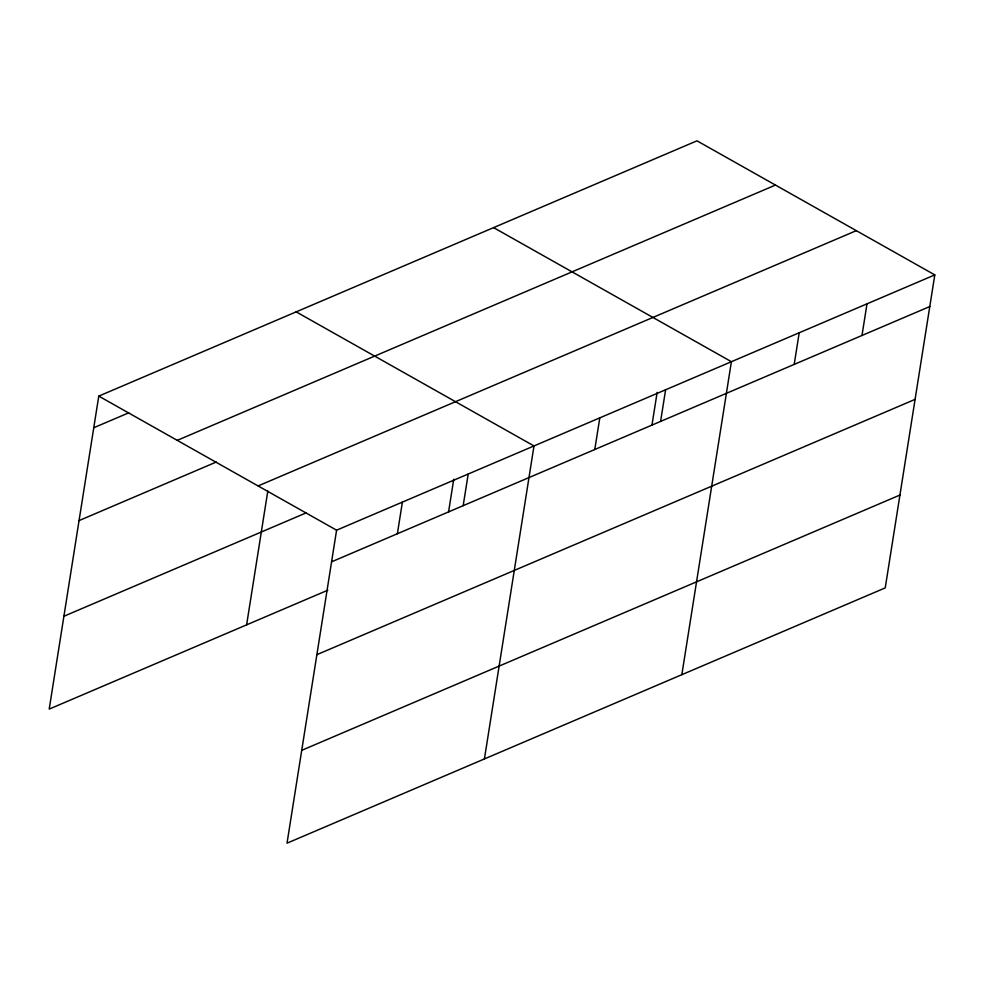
<?xml version="1.0" encoding="UTF-8"?>
<svg xmlns="http://www.w3.org/2000/svg" width="984" height="984" viewBox="0 0 984 984"><rect width="100%" height="100%" fill="white"/><g stroke="black" fill="none" stroke-linecap="round" stroke-linejoin="round"><path stroke-width="1.48" d="M934.8 274.905L336.589 530.192L287.02 843.177L885.231 587.891L934.8 274.905L696.979 140.823L98.769 396.109L49.2 709.095L327.82 590.203M246.615 624.852L267.808 491.016M397.376 533.746L402.394 502.111M448.532 512.16L453.747 479.208M463.181 505.665L468.199 474.03M484.423 758.935L533.992 445.949L296.184 311.867M594.791 449.503L599.797 417.856M651.925 425.359L657.14 392.419M660.596 421.423L665.602 389.775M681.838 674.692L731.407 361.694L493.599 227.624M794.199 364.4L799.205 332.764M861.996 335.47L867.002 303.835M93.763 427.745L128.769 412.813M177.255 440.352L775.466 185.066M79.052 520.597L216.259 462.037M258.103 485.936L856.326 230.65M63.911 616.255L306.122 512.885M331.571 561.827L929.794 306.541M316.873 654.68L915.083 399.381M301.719 750.337L899.929 495.05M98.769 396.109L336.589 530.192"/></g></svg>
